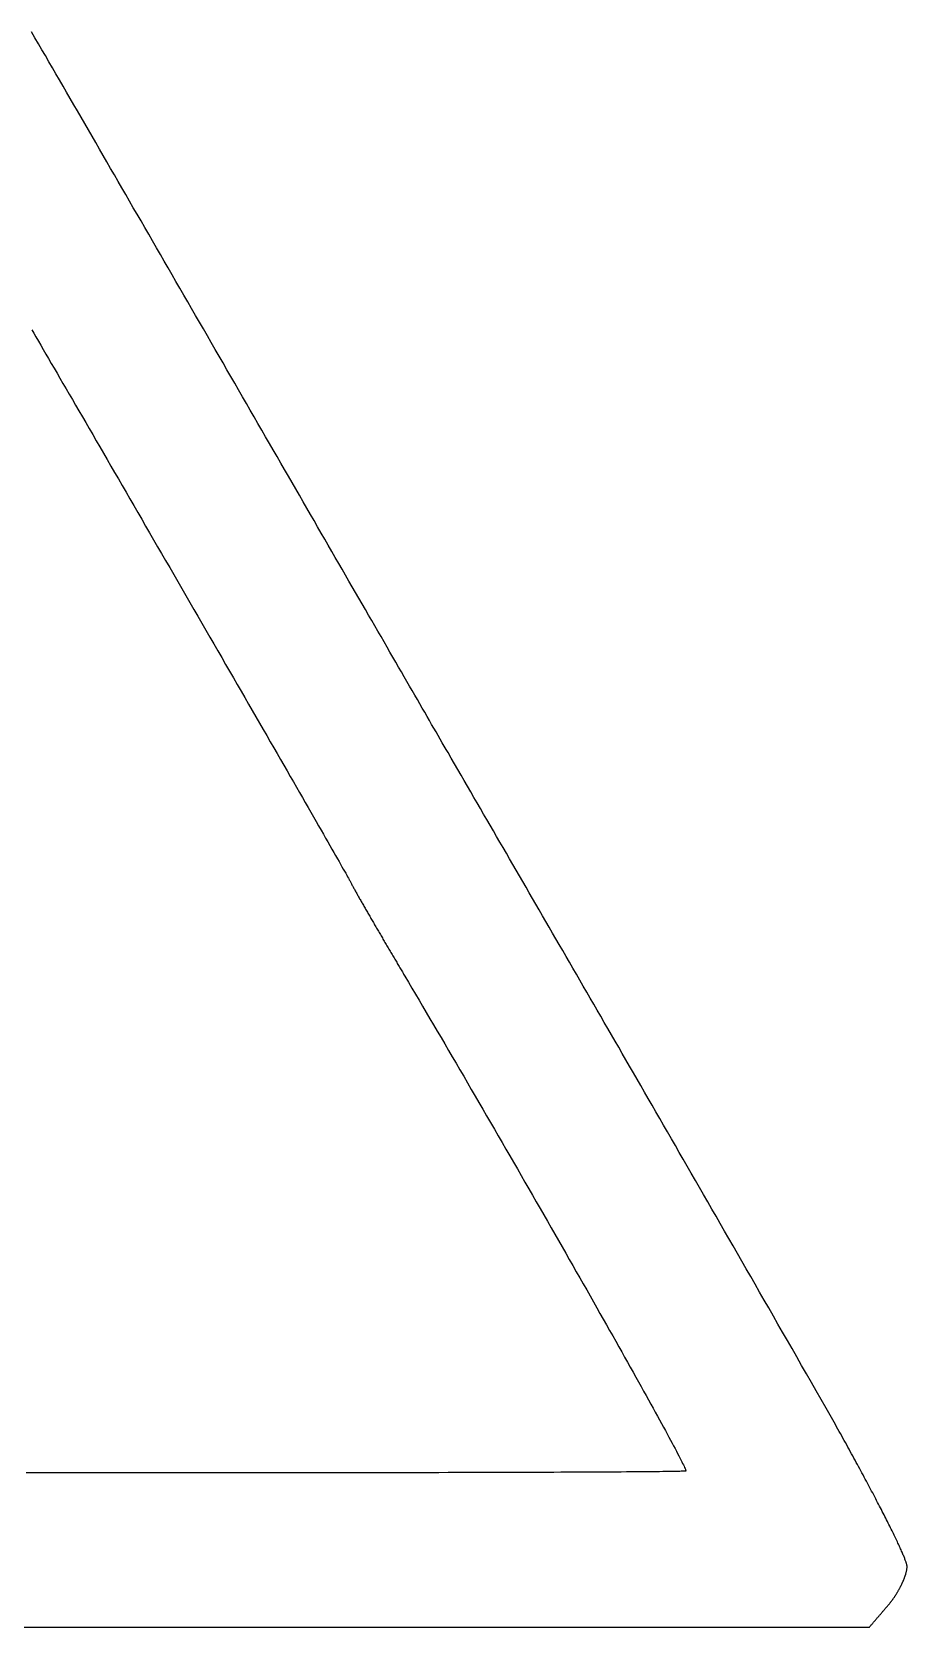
# Model space of a CAD drawing. Header units: metres. Extents: x 402 to 3160, y 518 to 2988.
# Drawn here: x 2045 to 3160, y 575 to 2609 of the extents above; entities that cross this region are included whole.
import ezdxf

# ---------------------------------------------------------------- set-up
doc = ezdxf.new("R2010")
doc.units = ezdxf.units.M

msp = doc.modelspace()

# ---------------------------------------------------------------- linework, layer by layer
for points in [[(2034.7, 575), (2048, 575), (2061.3, 575), (2074.6, 575), (2087.9, 575), (2101.2, 575), (2114.5, 575), (2127.8, 575), (2141.1, 575), (2154.4, 575), (2167.7, 575), (2181, 575), (2194.3, 575), (2207.6, 575), (2220.9, 575), (2234.2, 575), (2247.5, 575), (2260.8, 575), (2274.1, 575), (2287.4, 575), (2300.7, 575), (2314, 575), (2327.3, 575), (2340.6, 575), (2353.9, 575), (2367.2, 575), (2380.5, 575), (2393.8, 575), (2407.1, 575), (2420.4, 575), (2433.7, 575), (2447, 575), (2460.3, 575), (2473.6, 575), (2486.9, 575), (2500.2, 575), (2513.5, 575), (2526.8, 575), (2540.1, 575), (2553.4, 575), (2566.7, 575), (2580, 575), (2593.3, 575), (2606.6, 575), (2619.9, 575), (2633.2, 575), (2646.5, 575), (2659.8, 575), (2673.1, 575), (2686.4, 575), (2699.7, 575), (2713, 575), (2726.3, 575), (2739.6, 575), (2752.9, 575), (2766.2, 575), (2779.5, 575), (2792.8, 575), (2806.1, 575), (2819.4, 575), (2832.7, 575), (2846, 575), (2859.3, 575), (2872.6, 575), (2885.9, 575), (2899.2, 575), (2912.5, 575), (2925.8, 575), (2939.1, 575), (2952.4, 575), (2965.7, 575), (2979, 575), (2992.3, 575), (3005.6, 575), (3018.9, 575), (3032.2, 575), (3045.5, 575), (3058.8, 575), (3072.1, 575), (3085.4, 575), (3098.7, 575), (3112, 575), (3112.48, 575.56), (3112.96, 576.12), (3113.44, 576.68), (3113.92, 577.24), (3114.4, 577.8), (3114.88, 578.36), (3115.36, 578.92), (3115.84, 579.48), (3116.32, 580.04), (3116.8, 580.6), (3117.28, 581.16), (3117.76, 581.72), (3118.24, 582.28), (3118.72, 582.84), (3119.2, 583.4), (3119.68, 583.96), (3120.16, 584.52), (3120.64, 585.08), (3121.12, 585.64), (3121.6, 586.2), (3122.08, 586.76), (3122.56, 587.32), (3123.04, 587.88), (3123.52, 588.44), (3124, 589), (3124.48, 589.56), (3124.96, 590.12), (3125.44, 590.68), (3125.92, 591.24), (3126.4, 591.8), (3126.88, 592.36), (3127.36, 592.92), (3127.84, 593.48), (3128.32, 594.04), (3128.8, 594.6), (3129.28, 595.16), (3129.76, 595.72), (3130.24, 596.28), (3130.72, 596.84), (3131.2, 597.4), (3131.68, 597.96), (3132.16, 598.52), (3132.64, 599.08), (3133.12, 599.64), (3133.6, 600.2), (3134.08, 600.76), (3134.56, 601.32), (3135.04, 601.88), (3135.52, 602.44), (3136, 603), (3136.389391, 603.45238), (3136.777528, 603.90944), (3137.164357, 604.37106), (3137.549824, 604.83712), (3137.933875, 605.3075), (3138.316456, 605.78208), (3138.697513, 606.26074), (3139.076992, 606.74336), (3139.454839, 607.22982), (3139.831, 607.72), (3140.205421, 608.21378), (3140.578048, 608.71104), (3140.948827, 609.21166), (3141.317704, 609.71552), (3141.684625, 610.2225), (3142.049536, 610.73248), (3142.412383, 611.24534), (3142.773112, 611.76096), (3143.131669, 612.27922), (3143.488, 612.8), (3143.842051, 613.32318), (3144.193768, 613.84864), (3144.543097, 614.37626), (3144.889984, 614.90592), (3145.234375, 615.4375), (3145.576216, 615.97088), (3145.915453, 616.50594), (3146.252032, 617.04256), (3146.585899, 617.58062), (3146.917, 618.12), (3147.245281, 618.66058), (3147.570688, 619.20224), (3147.893167, 619.74486), (3148.212664, 620.28832), (3148.529125, 620.8325), (3148.842496, 621.37728), (3149.152723, 621.92254), (3149.459752, 622.46816), (3149.763529, 623.01402), (3150.064, 623.56), (3150.361111, 624.10598), (3150.654808, 624.65184), (3150.945037, 625.19746), (3151.231744, 625.74272), (3151.514875, 626.2875), (3151.794376, 626.83168), (3152.070193, 627.37514), (3152.342272, 627.91776), (3152.610559, 628.45942), (3152.875, 629), (3153.135541, 629.53938), (3153.392128, 630.07744), (3153.644707, 630.61406), (3153.893224, 631.14912), (3154.137625, 631.6825), (3154.377856, 632.21408), (3154.613863, 632.74374), (3154.845592, 633.27136), (3155.072989, 633.79682), (3155.296, 634.32), (3155.514571, 634.84078), (3155.728648, 635.35904), (3155.938177, 635.87466), (3156.143104, 636.38752), (3156.343375, 636.8975), (3156.538936, 637.40448), (3156.729733, 637.90834), (3156.915712, 638.40896), (3157.096819, 638.90622), (3157.273, 639.4), (3157.444201, 639.89018), (3157.610368, 640.37664), (3157.771447, 640.85926), (3157.927384, 641.33792), (3158.223616, 642.28288), (3158.498632, 643.21056), (3158.752, 644.12), (3158.983288, 645.01024), (3159.192064, 645.88032), (3159.377896, 646.72928), (3159.540352, 647.55616), (3159.679, 648.36), (3159.793408, 649.13984), (3159.883144, 649.89472), (3159.947776, 650.62368), (3159.986872, 651.32576), (3160, 652), (3159.943904, 652.814232), (3159.776832, 653.814656), (3159.65225, 654.383625), (3159.500608, 654.997864), (3159.322134, 655.656947), (3159.117056, 656.360448), (3158.885602, 657.107941), (3158.628, 657.899), (3158.344478, 658.733199), (3158.035264, 659.610112), (3157.700586, 660.529313), (3157.340672, 661.490376), (3156.95575, 662.492875), (3156.546048, 663.536384), (3156.111794, 664.620477), (3155.653216, 665.744728), (3155.170542, 666.908711), (3154.664, 668.112), (3154.133818, 669.354169), (3153.580224, 670.634792), (3153.003446, 671.953443), (3152.403712, 673.309696), (3151.78125, 674.703125), (3151.136288, 676.133304), (3150.469054, 677.599807), (3149.779776, 679.102208), (3149.068682, 680.640081), (3148.336, 682.213), (3147.581958, 683.820539), (3146.806784, 685.462272), (3146.010706, 687.137773), (3145.193952, 688.846616), (3144.35675, 690.588375), (3143.499328, 692.362624), (3142.621914, 694.168937), (3141.724736, 696.006888), (3140.808022, 697.876051), (3139.872, 699.776), (3138.916898, 701.706309), (3137.942944, 703.666552), (3136.950366, 705.656303), (3135.939392, 707.675136), (3134.91025, 709.722625), (3133.863168, 711.798344), (3132.798374, 713.901867), (3131.716096, 716.032768), (3130.616562, 718.190621), (3129.5, 720.375), (3128.366638, 722.585479), (3127.216704, 724.821632), (3126.050426, 727.083033), (3124.868032, 729.369256), (3123.66975, 731.679875), (3122.455808, 734.014464), (3121.226434, 736.372597), (3119.981856, 738.753848), (3118.722302, 741.157791), (3117.448, 743.584), (3116.159178, 746.032049), (3114.856064, 748.501512), (3113.538886, 750.991963), (3112.207872, 753.502976), (3110.86325, 756.034125), (3109.505248, 758.584984), (3108.134094, 761.155127), (3106.750016, 763.744128), (3105.353242, 766.351561), (3103.944, 768.977), (3102.522518, 771.620019), (3101.089024, 774.280192), (3099.643746, 776.957093), (3098.186912, 779.650296), (3096.71875, 782.359375), (3095.239488, 785.083904), (3093.749354, 787.823457), (3092.248576, 790.577608), (3090.737382, 793.345931), (3089.216, 796.128), (3087.684658, 798.923389), (3086.143584, 801.731672), (3084.593006, 804.552423), (3083.033152, 807.385216), (3081.46425, 810.229625), (3079.886528, 813.085224), (3078.300214, 815.951587), (3076.705536, 818.828288), (3075.102722, 821.714901), (3073.492, 824.611), (3071.873598, 827.516159), (3070.247744, 830.429952), (3068.614666, 833.351953), (3066.974592, 836.281736), (3065.32775, 839.218875), (3063.674368, 842.162944), (3062.014674, 845.113517), (3060.348896, 848.070168), (3058.677262, 851.032471), (3057, 854), (3050.634511, 865.116358), (3044.317688, 876.146064), (3038.048997, 887.090066), (3031.827904, 897.949312), (3025.653875, 908.72475), (3019.526376, 919.417328), (3013.444873, 930.027994), (3007.408832, 940.557696), (3001.417719, 951.007382), (2995.471, 961.378), (2989.568141, 971.670498), (2983.708608, 981.885824), (2977.891867, 992.024926), (2972.117384, 1002.088752), (2966.384625, 1012.07825), (2960.693056, 1021.994368), (2955.042143, 1031.838054), (2949.431352, 1041.610256), (2943.860149, 1051.311922), (2938.328, 1060.944), (2932.834371, 1070.507438), (2927.378728, 1080.003184), (2921.960537, 1089.432186), (2916.579264, 1098.795392), (2911.234375, 1108.09375), (2905.925336, 1117.328208), (2900.651613, 1126.499714), (2895.412672, 1135.609216), (2890.207979, 1144.657662), (2885.037, 1153.646), (2879.899201, 1162.575178), (2874.794048, 1171.446144), (2869.721007, 1180.259846), (2864.679544, 1189.017232), (2859.669125, 1197.71925), (2854.689216, 1206.366848), (2849.739283, 1214.960974), (2844.818792, 1223.502576), (2839.927209, 1231.992602), (2835.064, 1240.432), (2830.228631, 1248.821718), (2825.420568, 1257.162704), (2820.639277, 1265.455906), (2815.884224, 1273.702272), (2811.154875, 1281.90275), (2806.450696, 1290.058288), (2801.771153, 1298.169834), (2797.115712, 1306.238336), (2792.483839, 1314.264742), (2787.875, 1322.25), (2783.288661, 1330.195058), (2778.724288, 1338.100864), (2774.181347, 1345.968366), (2769.659304, 1353.798512), (2765.157625, 1361.59225), (2760.675776, 1369.350528), (2756.213223, 1377.074294), (2751.769432, 1384.764496), (2747.343869, 1392.422082), (2742.936, 1400.048), (2738.545291, 1407.643198), (2734.171208, 1415.208624), (2729.813217, 1422.745226), (2725.470784, 1430.253952), (2721.143375, 1437.73575), (2716.830456, 1445.191568), (2712.531493, 1452.622354), (2708.245952, 1460.029056), (2703.973299, 1467.412622), (2699.713, 1474.774), (2695.464521, 1482.114138), (2691.227328, 1489.433984), (2687.000887, 1496.734486), (2682.784664, 1504.016592), (2678.578125, 1511.28125), (2674.380736, 1518.529408), (2670.191963, 1525.762014), (2666.011272, 1532.980016), (2661.838129, 1540.184362), (2657.672, 1547.376), (2653.512351, 1554.555878), (2649.358648, 1561.724944), (2645.210357, 1568.884146), (2641.066944, 1576.034432), (2636.927875, 1583.17675), (2632.792616, 1590.312048), (2628.660633, 1597.441274), (2624.531392, 1604.565376), (2620.404359, 1611.685302), (2616.279, 1618.802), (2612.154781, 1625.916418), (2608.031168, 1633.029504), (2603.907627, 1640.142206), (2599.783624, 1647.255472), (2595.658625, 1654.37025), (2591.532096, 1661.487488), (2587.403503, 1668.608134), (2583.272312, 1675.733136), (2579.137989, 1682.863442), (2575, 1690), (2572.625649, 1694.10974), (2570.183192, 1698.33792), (2567.673523, 1702.68298), (2565.097536, 1707.14336), (2562.456125, 1711.7175), (2559.750184, 1716.40384), (2556.980607, 1721.20082), (2554.148288, 1726.10688), (2551.254121, 1731.12046), (2548.299, 1736.24), (2545.283819, 1741.46394), (2542.209472, 1746.79072), (2539.076853, 1752.21878), (2535.886856, 1757.74656), (2532.640375, 1763.3725), (2529.338304, 1769.09504), (2525.981537, 1774.91262), (2522.570968, 1780.82368), (2519.107491, 1786.82666), (2515.592, 1792.92), (2512.025389, 1799.10214), (2508.408552, 1805.37152), (2504.742383, 1811.72658), (2501.027776, 1818.16576), (2497.265625, 1824.6875), (2493.456824, 1831.29024), (2489.602267, 1837.97242), (2485.702848, 1844.73248), (2481.759461, 1851.56886), (2477.773, 1858.48), (2473.744359, 1865.46434), (2469.674432, 1872.52032), (2465.564113, 1879.64638), (2461.414296, 1886.84096), (2457.225875, 1894.1025), (2452.999744, 1901.42944), (2448.736797, 1908.82022), (2444.437928, 1916.27328), (2440.104031, 1923.78706), (2435.736, 1931.36), (2431.334729, 1938.99054), (2426.901112, 1946.67712), (2422.436043, 1954.41818), (2417.940416, 1962.21216), (2413.415125, 1970.0575), (2408.861064, 1977.95264), (2404.279127, 1985.89602), (2399.670208, 1993.88608), (2395.035201, 2001.92126), (2390.375, 2010), (2385.690499, 2018.12074), (2380.982592, 2026.28192), (2376.252173, 2034.48198), (2371.500136, 2042.71936), (2366.727375, 2050.9925), (2361.934784, 2059.29984), (2357.123257, 2067.63982), (2352.293688, 2076.01088), (2347.446971, 2084.41146), (2342.584, 2092.84), (2337.705669, 2101.29494), (2332.812872, 2109.77472), (2327.906503, 2118.27778), (2322.987456, 2126.80256), (2318.056625, 2135.3475), (2313.114904, 2143.91104), (2308.163187, 2152.49162), (2303.202368, 2161.08768), (2298.233341, 2169.69766), (2293.257, 2178.32), (2288.274239, 2186.95314), (2283.285952, 2195.59552), (2278.293033, 2204.24558), (2273.296376, 2212.90176), (2268.296875, 2221.5625), (2263.295424, 2230.22624), (2258.292917, 2238.89142), (2253.290248, 2247.55648), (2248.288311, 2256.21986), (2243.288, 2264.88), (2238.290209, 2273.53534), (2233.295832, 2282.18432), (2228.305763, 2290.82538), (2223.320896, 2299.45696), (2218.342125, 2308.0775), (2213.370344, 2316.68544), (2208.406447, 2325.27922), (2203.451328, 2333.85728), (2198.505881, 2342.41806), (2193.571, 2350.96), (2188.647579, 2359.48154), (2183.736512, 2367.98112), (2178.838693, 2376.45718), (2173.955016, 2384.90816), (2169.086375, 2393.3325), (2164.233664, 2401.72864), (2159.397777, 2410.09502), (2154.579608, 2418.43008), (2149.780051, 2426.73226), (2145, 2435), (2140.26491, 2443.238417), (2135.54008, 2451.452936), (2130.82617, 2459.642459), (2126.12384, 2467.805888), (2121.43375, 2475.942125), (2116.75656, 2484.050072), (2112.09293, 2492.128631), (2107.44352, 2500.176704), (2102.80899, 2508.193193), (2098.19, 2516.177), (2093.58721, 2524.127027), (2089.00128, 2532.042176), (2084.43287, 2539.921349), (2079.88264, 2547.763448), (2075.35125, 2555.567375), (2070.83936, 2563.332032), (2066.34763, 2571.056321), (2061.87672, 2578.739144), (2057.42729, 2586.379403), (2053, 2593.976), (2048.59551, 2601.527837), (2044.21448, 2609.033816)], [(2044.713088, 2228.969152), (2045.858236, 2226.982344), (2047, 2225), (2049.903576, 2220.016833), (2052.912608, 2214.850264), (2056.024552, 2209.504691), (2059.236864, 2203.984512), (2062.547, 2198.294125), (2065.952416, 2192.437928), (2069.450568, 2186.420319), (2073.038912, 2180.245696), (2076.714904, 2173.918457), (2080.476, 2167.443), (2084.319656, 2160.823723), (2088.243328, 2154.065024), (2092.244472, 2147.171301), (2096.320544, 2140.146952), (2100.469, 2132.996375), (2104.687296, 2125.723968), (2108.972888, 2118.334129), (2113.323232, 2110.831256), (2117.735784, 2103.219747), (2122.208, 2095.504), (2126.737336, 2087.688413), (2131.321248, 2079.777384), (2135.957192, 2071.775311), (2140.642624, 2063.686592), (2145.375, 2055.515625), (2150.151776, 2047.266808), (2154.970408, 2038.944539), (2159.828352, 2030.553216), (2164.723064, 2022.097237), (2169.652, 2013.581), (2174.612616, 2005.008903), (2179.602368, 1996.385344), (2184.618712, 1987.714721), (2189.659104, 1979.001432), (2194.721, 1970.249875), (2199.801856, 1961.464448), (2204.899128, 1952.649549), (2210.010272, 1943.809576), (2215.132744, 1934.948927), (2220.264, 1926.072), (2225.401496, 1917.183193), (2230.542688, 1908.286904), (2235.685032, 1899.387531), (2240.825984, 1890.489472), (2245.963, 1881.597125), (2251.093536, 1872.714888), (2256.215048, 1863.847159), (2261.324992, 1854.998336), (2266.420824, 1846.172817), (2271.5, 1837.375), (2276.559976, 1828.609283), (2281.598208, 1819.880064), (2286.612152, 1811.191741), (2291.599264, 1802.548712), (2296.557, 1793.955375), (2301.482816, 1785.416128), (2306.374168, 1776.935369), (2311.228512, 1768.517496), (2316.043304, 1760.166907), (2320.816, 1751.888), (2325.544056, 1743.685173), (2330.224928, 1735.562824), (2334.856072, 1727.525351), (2339.434944, 1719.577152), (2343.959, 1711.722625), (2348.425696, 1703.966168), (2352.832488, 1696.312179), (2357.176832, 1688.765056), (2361.456184, 1681.329197), (2365.668, 1674.009), (2369.809736, 1666.808863), (2373.878848, 1659.733184), (2377.872792, 1652.786361), (2381.789024, 1645.972792), (2385.625, 1639.296875), (2389.378176, 1632.763008), (2393.046008, 1626.375589), (2396.625952, 1620.139016), (2400.115464, 1614.057687), (2403.512, 1608.136), (2406.813016, 1602.378353), (2410.015968, 1596.789144), (2413.118312, 1591.372771), (2416.117504, 1586.133632), (2419.011, 1581.076125), (2421.796256, 1576.204648), (2424.470728, 1571.523599), (2427.031872, 1567.037376), (2429.477144, 1562.750377), (2431.804, 1558.667), (2434.009896, 1554.791643), (2436.092288, 1551.128704), (2438.048632, 1547.682581), (2439.876384, 1544.457672), (2441.573, 1541.458375), (2443.135936, 1538.689088), (2444.562648, 1536.154209), (2445.850592, 1533.858136), (2446.997224, 1531.805267), (2448, 1530), (2448.395973, 1529.240743), (2448.803784, 1528.463144), (2449.223271, 1527.667461), (2449.654272, 1526.853952), (2450.096625, 1526.022875), (2450.550168, 1525.174488), (2451.014739, 1524.309049), (2451.490176, 1523.426816), (2451.976317, 1522.528047), (2452.473, 1521.613), (2452.980063, 1520.681933), (2453.497344, 1519.735104), (2454.024681, 1518.772771), (2454.561912, 1517.795192), (2455.108875, 1516.802625), (2455.665408, 1515.795328), (2456.231349, 1514.773559), (2456.806536, 1513.737576), (2457.390807, 1512.687637), (2457.984, 1511.624), (2458.585953, 1510.546923), (2459.196504, 1509.456664), (2459.815491, 1508.353481), (2460.442752, 1507.237632), (2461.078125, 1506.109375), (2461.721448, 1504.968968), (2462.372559, 1503.816669), (2463.031296, 1502.652736), (2463.697497, 1501.477427), (2464.371, 1500.291), (2465.051643, 1499.093713), (2465.739264, 1497.885824), (2466.433701, 1496.667591), (2467.134792, 1495.439272), (2467.842375, 1494.201125), (2468.556288, 1492.953408), (2469.276369, 1491.696379), (2470.002456, 1490.430296), (2470.734387, 1489.155417), (2471.472, 1487.872), (2472.215133, 1486.580303), (2472.963624, 1485.280584), (2473.717311, 1483.973101), (2474.476032, 1482.658112), (2475.239625, 1481.335875), (2476.007928, 1480.006648), (2476.780779, 1478.670689), (2477.558016, 1477.328256), (2478.339477, 1475.979607), (2479.125, 1474.625), (2479.914423, 1473.264693), (2480.707584, 1471.898944), (2481.504321, 1470.528011), (2482.304472, 1469.152152), (2483.107875, 1467.771625), (2483.914368, 1466.386688), (2484.723789, 1464.997599), (2485.535976, 1463.604616), (2486.350767, 1462.207997), (2487.168, 1460.808), (2487.987513, 1459.404883), (2488.809144, 1457.998904), (2489.632731, 1456.590321), (2490.458112, 1455.179392), (2491.285125, 1453.766375), (2492.113608, 1452.351528), (2492.943399, 1450.935109), (2493.774336, 1449.517376), (2494.606257, 1448.098587), (2495.439, 1446.679), (2496.272403, 1445.258873), (2497.106304, 1443.838464), (2497.940541, 1442.418031), (2498.774952, 1440.997832), (2499.609375, 1439.578125), (2500.443648, 1438.159168), (2501.277609, 1436.741219), (2502.111096, 1435.324536), (2502.943947, 1433.909377), (2503.776, 1432.496), (2504.607093, 1431.084663), (2505.437064, 1429.675624), (2506.265751, 1428.269141), (2507.092992, 1426.865472), (2507.918625, 1425.464875), (2508.742488, 1424.067608), (2509.564419, 1422.673929), (2510.384256, 1421.284096), (2511.201837, 1419.898367), (2512.017, 1418.517), (2512.829583, 1417.140253), (2513.639424, 1415.768384), (2514.446361, 1414.401651), (2515.250232, 1413.040312), (2516.050875, 1411.684625), (2516.848128, 1410.334848), (2517.641829, 1408.991239), (2518.431816, 1407.654056), (2519.217927, 1406.323557), (2520, 1405), (2524.459516, 1397.4624), (2528.956928, 1389.8516), (2533.490532, 1382.1706), (2538.058624, 1374.4224), (2542.6595, 1366.61), (2547.291456, 1358.7364), (2551.952788, 1350.8046), (2556.641792, 1342.8176), (2561.356764, 1334.7784), (2566.096, 1326.69), (2570.857796, 1318.5554), (2575.640448, 1310.3776), (2580.442252, 1302.1596), (2585.261504, 1293.9044), (2590.0965, 1285.615), (2594.945536, 1277.2944), (2599.806908, 1268.9456), (2604.678912, 1260.5716), (2609.559844, 1252.1754), (2614.448, 1243.76), (2619.341676, 1235.3284), (2624.239168, 1226.8836), (2629.138772, 1218.4286), (2634.038784, 1209.9664), (2638.9375, 1201.5), (2643.833216, 1193.0324), (2648.724228, 1184.5666), (2653.608832, 1176.1056), (2658.485324, 1167.6524), (2663.352, 1159.21), (2668.207156, 1150.7814), (2673.049088, 1142.3696), (2677.876092, 1133.9776), (2682.686464, 1125.6084), (2687.4785, 1117.265), (2692.250496, 1108.9504), (2697.000748, 1100.6676), (2701.727552, 1092.4196), (2706.429204, 1084.2094), (2711.104, 1076.04), (2715.750236, 1067.9144), (2720.366208, 1059.8356), (2724.950212, 1051.8066), (2729.500544, 1043.8304), (2734.0155, 1035.91), (2738.493376, 1028.0484), (2742.932468, 1020.2486), (2747.331072, 1012.5136), (2751.687484, 1004.8464), (2756, 997.25), (2760.266916, 989.7274), (2764.486528, 982.2816), (2768.657132, 974.9156), (2772.777024, 967.6324), (2776.8445, 960.435), (2780.857856, 953.3264), (2784.815388, 946.3096), (2788.715392, 939.3876), (2792.556164, 932.5634), (2796.336, 925.84), (2800.053196, 919.2204), (2803.706048, 912.7076), (2807.292852, 906.3046), (2810.811904, 900.0144), (2814.2615, 893.84), (2817.639936, 887.7844), (2820.945508, 881.8506), (2824.176512, 876.0416), (2827.331244, 870.3604), (2830.408, 864.81), (2833.405076, 859.3934), (2836.320768, 854.1136), (2839.153372, 848.9736), (2841.901184, 843.9764), (2844.5625, 839.125), (2847.135616, 834.4224), (2849.618828, 829.8716), (2852.010432, 825.4756), (2854.308724, 821.2374), (2856.512, 817.16), (2858.618556, 813.2464), (2860.626688, 809.4996), (2862.534692, 805.9226), (2864.340864, 802.5184), (2866.0435, 799.29), (2867.640896, 796.2404), (2869.131348, 793.3726), (2870.513152, 790.6896), (2871.784604, 788.1944), (2872.944, 785.89), (2873.989636, 783.7794), (2874.919808, 781.8656), (2875.732812, 780.1516), (2876.426944, 778.6404), (2877.0005, 777.335), (2877.451776, 776.2384), (2877.779068, 775.3536), (2877.980672, 774.6836), (2878, 774), (2877.230296, 773.881208), (2876.406649, 773.822727), (2875.293568, 773.764864), (2873.893375, 773.707625), (2872.208392, 773.651016), (2870.240941, 773.595043), (2867.993344, 773.539712), (2865.467923, 773.485029), (2862.667, 773.431), (2859.592897, 773.377631), (2856.247936, 773.324928), (2852.634439, 773.272897), (2848.754728, 773.221544), (2844.611125, 773.170875), (2840.205952, 773.120896), (2835.541531, 773.071613), (2830.620184, 773.023032), (2825.444233, 772.975159), (2820.016, 772.928), (2814.337807, 772.881561), (2808.411976, 772.835848), (2802.240829, 772.790867), (2795.826688, 772.746624), (2789.171875, 772.703125), (2782.278712, 772.660376), (2775.149521, 772.618383), (2767.786624, 772.577152), (2760.192343, 772.536689), (2752.369, 772.497), (2744.318917, 772.458091), (2736.044416, 772.419968), (2727.547819, 772.382637), (2718.831448, 772.346104), (2709.897625, 772.310375), (2700.748672, 772.275456), (2691.386911, 772.241353), (2681.814664, 772.208072), (2672.034253, 772.175619), (2662.048, 772.144), (2651.858227, 772.113221), (2641.467256, 772.083288), (2630.877409, 772.054207), (2620.091008, 772.025984), (2609.110375, 771.998625), (2597.937832, 771.972136), (2586.575701, 771.946523), (2575.026304, 771.921792), (2563.291963, 771.897949), (2551.375, 771.875), (2539.277737, 771.852951), (2527.002496, 771.831808), (2514.551599, 771.811577), (2501.927368, 771.792264), (2489.132125, 771.773875), (2476.168192, 771.756416), (2463.037891, 771.739893), (2449.743544, 771.724312), (2436.287473, 771.709679), (2422.672, 771.696), (2408.899447, 771.683281), (2394.972136, 771.671528), (2380.892389, 771.660747), (2366.662528, 771.650944), (2352.284875, 771.642125), (2337.761752, 771.634296), (2323.095481, 771.627463), (2308.288384, 771.621632), (2293.342783, 771.616809), (2278.261, 771.613), (2263.045357, 771.610211), (2247.698176, 771.608448), (2232.221779, 771.607717), (2216.618488, 771.608024), (2200.890625, 771.609375), (2185.040512, 771.611776), (2169.070471, 771.615233), (2152.982824, 771.619752), (2136.779893, 771.625339), (2120.464, 771.632), (2104.037467, 771.639741), (2087.502616, 771.648568), (2070.861769, 771.658487), (2054.117248, 771.669504), (2037.271375, 771.681625)]]:
    msp.add_lwpolyline(points)

doc.saveas('drawing.dxf')
